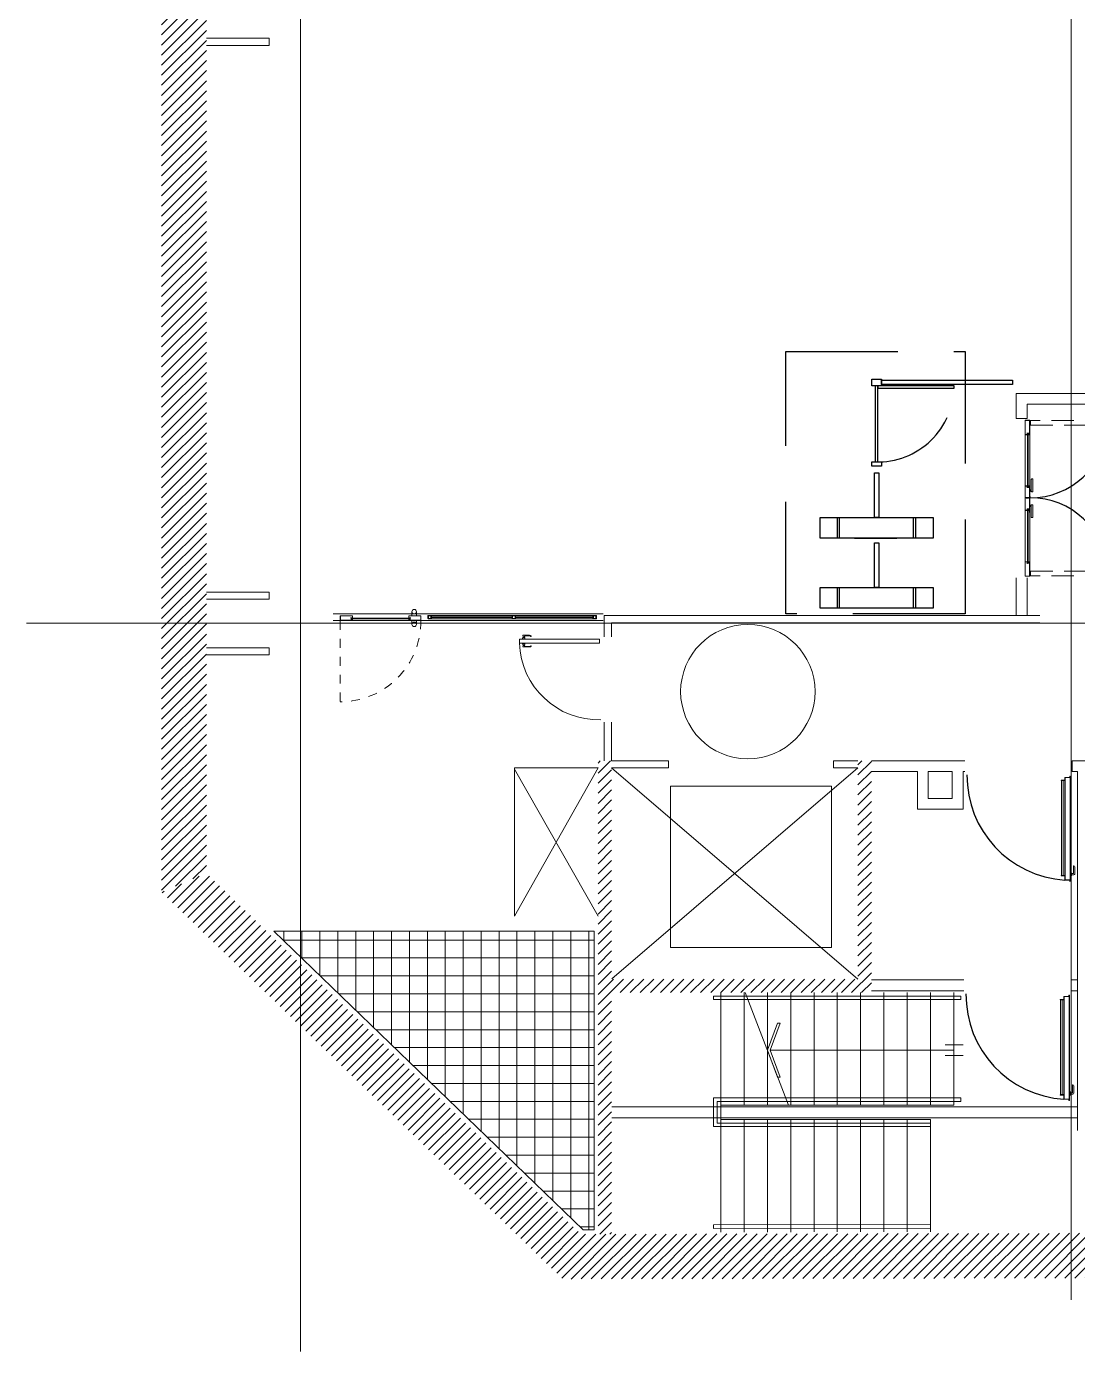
# Model space of a CAD drawing. Header units: millimetres. Extents: x 17 to 116.9, y 117.8 to 149.1.
# Drawn here: x 17 to 28.73, y 117.83 to 132.61 of the extents above; entities that cross this region are included whole.
import ezdxf

# ---------------------------------------------------------------- set-up
doc = ezdxf.new("R2010")
doc.units = ezdxf.units.MM
doc.linetypes.add('IRI-OCASA-Layout R 9$0$HIDDEN', pattern=[0.375, 0.25, -0.125])
doc.linetypes.add('OCASA_TODAS_r08$0$HIDDEN', pattern=[0.375, 0.25, -0.125])
for name, color, linetype, lineweight in [('Auxiliares', 252, 'Continuous', 15), ('OCASA_TODAS_r08$0$ca-hoja', 252, 'Continuous', 20), ('OCASA_TODAS_r08$0$CARP-BARRIDO', 252, 'Continuous', 15), ('OCASA_TODAS_r08$0$CARP-HERRAJES', 252, 'Continuous', 15), ('OCASA_TODAS_r08$0$CARP-HOJA', 252, 'Continuous', 20), ('OCASA_TODAS_r08$0$CARPINTERIA', 252, 'Continuous', 15), ('OCASA_TODAS_r08$0$ESCALERA', 252, 'Continuous', 20), ('OCASA_TODAS_r08$0$HACH MURO', 252, 'Continuous', 15), ('OCASA_TODAS_r08$0$MURO CERAMICO DE 12', 252, 'Continuous', 20), ('OCASA_TODAS_r08$0$MURO CERAMICO DE 8', 252, 'Continuous', 20), ('OCASA_TODAS_r08$0$MURO LADRILLO COMUN', 252, 'Continuous', 20), ('OCASA_TODAS_r08$0$PASES ASCENSORES', 252, 'Continuous', 15), ('OCASA_TODAS_r08$0$VEREDA', 251, 'Continuous', 15)]:
    doc.layers.add(name, color=color, linetype=linetype, lineweight=lineweight)
doc.layers.add('IRI-OCASA-Layout R 9$0$OCA_Mobiliario', color=252, linetype='Continuous')

# ---------------------------------------------------------------- blocks, each defined once
blk = doc.blocks.new('OCASA_TODAS_r08$0$se45b4545')
at = {"layer": 'OCASA_TODAS_r08$0$ca-hoja'}
for p, q in [((-681.634194, -122.22301), (-681.516192, -122.22301)), ((-681.516192, -122.22461), (-681.634194, -122.22461)), ((-681.521593, -122.25261), (-681.521593, -122.25101)), ((-681.521593, -122.25101), (-681.501192, -122.25101)), ((-681.501192, -122.25261), (-681.521593, -122.25261)), ((-681.516192, -122.25101), (-681.516192, -122.22461)), ((-681.514592, -122.25101), (-681.516192, -122.25101)), ((-681.514592, -122.22461), (-681.514592, -122.25101)), ((-681.514592, -122.239974), (-680.856996, -122.239974)), ((-681.514592, -122.242974), (-680.856996, -122.242974)), ((-681.514592, -122.245974), (-680.856996, -122.245974)), ((-680.856996, -122.248974), (-681.514592, -122.248974)), ((-681.501192, -122.27341), (-681.501192, -122.25261)), ((-681.499592, -122.25261), (-681.499592, -122.27341)), ((-680.871996, -122.25261), (-680.871996, -122.27341)), ((-680.849995, -122.25101), (-680.870396, -122.25101)), ((-680.870396, -122.27341), (-680.870396, -122.25261)), ((-680.870396, -122.25261), (-680.849995, -122.25261)), ((-680.856996, -122.22461), (-680.856996, -122.25101)), ((-680.856996, -122.25101), (-680.855396, -122.25101)), ((-680.737394, -122.22301), (-680.855396, -122.22301)), ((-680.855396, -122.22461), (-680.737394, -122.22461)), ((-680.855396, -122.25101), (-680.855396, -122.22461)), ((-680.849995, -122.25261), (-680.849995, -122.25101)), ((-680.836192, -122.178338), (-680.836192, -122.222938)), ((-680.785192, -122.222938), (-680.785192, -122.178338)), ((-680.618994, -122.25451), (-679.719194, -122.25451)), ((-680.618994, -122.25751), (-679.719194, -122.25751)), ((-680.618994, -122.26051), (-679.719194, -122.26051)), ((-679.719194, -122.26351), (-680.618994, -122.26351)), ((-679.680794, -122.25451), (-678.816107, -122.25451)), ((-679.680794, -122.25751), (-678.816107, -122.25751)), ((-679.680794, -122.26051), (-678.816107, -122.26051)), ((-678.816107, -122.26351), (-679.680794, -122.26351)), ((-681.501192, -122.27501), (-681.634241, -122.27501)), ((-681.634194, -122.27341), (-681.501192, -122.27341)), ((-680.737394, -122.27341), (-680.870396, -122.27341)), ((-680.870396, -122.27501), (-680.737346, -122.27501)), ((-680.836192, -122.319571), (-680.836192, -122.274971)), ((-680.785192, -122.274971), (-680.785192, -122.319571))]:
    blk.add_line(p, q, dxfattribs=at)
for points in [[(-681.624747, -122.22301), (-681.634194, -122.22301, 0.414214), (-681.635794, -122.22461), (-681.635794, -122.27341, 0.414214), (-681.634194, -122.27501), (-681.623157, -122.27501)], [(-680.746841, -122.22301), (-680.737394, -122.22301, -0.414214), (-680.735794, -122.22461), (-680.735794, -122.27341, -0.414214), (-680.737394, -122.27501), (-680.748431, -122.27501)], [(-680.735794, -122.22461, -0.113351), (-680.735794, -122.22461), (-680.735794, -122.22301), (-680.721294, -122.22301, 0.9375), (-680.721294, -122.21981), (-680.736869, -122.21981, 0.137265), (-680.737699, -122.220043), (-680.742587, -122.22301), (-680.742587, -122.22301)], [(-680.742587, -122.22461), (-680.742587, -122.22461, 0.137265), (-680.741757, -122.224378), (-680.737252, -122.221643, -0.137265), (-680.736421, -122.22141), (-680.721397, -122.22141)]]:
    blk.add_lwpolyline(points, format="xyb", dxfattribs=at)
for points in [[(-681.623157, -122.27341), (-681.634194, -122.27341), (-681.634194, -122.22461), (-681.624747, -122.22461)], [(-680.748431, -122.27341), (-680.737394, -122.27341), (-680.737394, -122.22461), (-680.746841, -122.22461)]]:
    blk.add_lwpolyline(points, dxfattribs=at)
for points in [[(-681.500792, -122.222974), (-681.513392, -122.222974, 0.414214), (-681.514592, -122.224174), (-681.514592, -122.236774, 0.414214), (-681.513392, -122.237974), (-681.500792, -122.237974, 0.414214), (-681.499592, -122.236774), (-681.499592, -122.224174, 0.414214)], [(-680.870796, -122.222974), (-680.858196, -122.222974, -0.414214), (-680.856996, -122.224174), (-680.856996, -122.236774, -0.414214), (-680.858196, -122.237974), (-680.870796, -122.237974, -0.414214), (-680.871996, -122.236774), (-680.871996, -122.224174, -0.414214)]]:
    blk.add_lwpolyline(points, format="xyb", close=True, dxfattribs=at)
for points in [[(-681.500792, -122.224174), (-681.513392, -122.224174), (-681.513392, -122.236774), (-681.500792, -122.236774)], [(-680.870796, -122.224174), (-680.858196, -122.224174), (-680.858196, -122.236774), (-680.870796, -122.236774)]]:
    blk.add_lwpolyline(points, close=True, dxfattribs=at)
for centre, radius, start, end in [((-681.516192, -122.22461), 0.0016, 0, 90), ((-681.501192, -122.25261), 0.0016, 0, 90), ((-680.870396, -122.25261), 0.0016, 90, 180), ((-680.855396, -122.22461), 0.0016, 90, 180), ((-680.810692, -122.178338), 0.0254, 0, 180), ((-680.810692, -122.178338), 0.0254, 180, 0), ((-681.501192, -122.27341), 0.0016, 270, 0), ((-680.870396, -122.27341), 0.0016, 180, 270), ((-680.810692, -122.319571), 0.0254, 0, 180), ((-680.810692, -122.319571), 0.0254, 180, 0)]:
    blk.add_arc(centre, radius, start, end, dxfattribs=at)
at = {"layer": 'OCASA_TODAS_r08$0$CARP-BARRIDO', "color": 254, "linetype": 'OCASA_TODAS_r08$0$HIDDEN', "ltscale": 0.1}
blk.add_line((-681.638181, -122.21701), (-681.638181, -121.314056), dxfattribs=at)
blk.add_arc((-681.638181, -122.21701), 0.902954, 359.619275, 90, dxfattribs=at)
at = {"layer": 'OCASA_TODAS_r08$0$CARPINTERIA', "ltscale": 5}
for p, q in [((-678.704194, -122.22301), (-681.714194, -122.22301)), ((-680.638194, -122.23901), (-678.796907, -122.23901)), ((-678.704194, -122.29501), (-681.714194, -122.29501)), ((-680.638194, -122.27901), (-678.796907, -122.27901))]:
    blk.add_line(p, q, dxfattribs=at)
at = {"layer": 'OCASA_TODAS_r08$0$CARPINTERIA', "color": 4, "ltscale": 5}
for points in [[(-680.623994, -122.23901), (-680.652394, -122.23901, 0.414214), (-680.657394, -122.24401), (-680.657394, -122.27401, 0.414214), (-680.652394, -122.27901), (-680.623994, -122.27901, 0.414214), (-680.618994, -122.27401), (-680.618994, -122.24401, 0.414214)], [(-679.714194, -122.23901), (-679.685794, -122.23901, -0.414214), (-679.680794, -122.24401), (-679.680794, -122.27401, -0.414214), (-679.685794, -122.27901), (-679.714194, -122.27901, -0.414214), (-679.719194, -122.27401), (-679.719194, -122.24401, -0.414214)], [(-678.811107, -122.23901), (-678.782707, -122.23901, -0.414214), (-678.777707, -122.24401), (-678.777707, -122.27401, -0.414214), (-678.782707, -122.27901), (-678.811107, -122.27901, -0.414214), (-678.816107, -122.27401), (-678.816107, -122.24401, -0.414214)]]:
    blk.add_lwpolyline(points, format="xyb", close=True, dxfattribs=at)
for points in [[(-680.623994, -122.24401), (-680.652394, -122.24401), (-680.652394, -122.27401), (-680.623994, -122.27401)], [(-679.714194, -122.24401), (-679.685794, -122.24401), (-679.685794, -122.27401), (-679.714194, -122.27401)], [(-678.811107, -122.24401), (-678.782707, -122.24401), (-678.782707, -122.27401), (-678.811107, -122.27401)]]:
    blk.add_lwpolyline(points, close=True, dxfattribs=at)
blk = doc.blocks.new('OCASA_TODAS_r08$0$SE 16')
at = {"layer": 'OCASA_TODAS_r08$0$CARP-BARRIDO', "lineweight": -3}
blk.add_arc((-36.41539, -19.636195), 1.16501, 179.476971, 266.48031, dxfattribs=at)
at = {"layer": 'OCASA_TODAS_r08$0$CARP-HERRAJES'}
for p, q in [((-36.486912, -19.685538), (-36.527067, -19.685538)), ((-36.527067, -19.690098), (-36.486912, -19.690098)), ((-36.525375, -19.690098), (-36.525375, -20.748793)), ((-36.505688, -20.748793), (-36.505688, -19.690098)), ((-36.391912, -20.723073), (-36.391912, -20.643073)), ((-36.388912, -20.640073), (-36.387912, -20.640073)), ((-36.377912, -20.732073), (-36.377912, -20.650073)), ((-36.486912, -20.748793), (-36.527067, -20.748793)), ((-36.527067, -20.753354), (-36.486912, -20.753354)), ((-36.417912, -20.717998), (-36.426912, -20.717998)), ((-36.426912, -20.752998), (-36.417912, -20.752998)), ((-36.414912, -20.749998), (-36.414912, -20.720998)), ((-36.414912, -20.728073), (-36.396912, -20.728073)), ((-36.414912, -20.742073), (-36.387912, -20.742073))]:
    blk.add_line(p, q, dxfattribs=at)
for centre, radius, start, end in [((-36.527067, -19.687818), 0.00228, 90, 270), ((-36.388912, -20.643073), 0.003, 90, 180), ((-36.387912, -20.650073), 0.01, 0, 90), ((-36.527067, -20.751073), 0.00228, 90, 270), ((-36.417912, -20.720998), 0.003, 0, 90), ((-36.417912, -20.749998), 0.003, 270, 0), ((-36.396912, -20.723073), 0.005, 270, 0), ((-36.387912, -20.732073), 0.01, 270, 0)]:
    blk.add_arc(centre, radius, start, end, dxfattribs=at)
at = {"layer": 'OCASA_TODAS_r08$0$CARP-HOJA'}
for p, q in [((-36.486912, -20.799008), (-36.486912, -19.654008)), ((-36.486912, -19.654008), (-36.431912, -19.654008)), ((-36.485712, -19.812314), (-36.485712, -19.655208)), ((-36.485712, -19.655208), (-36.430712, -19.655208)), ((-36.431912, -19.654008), (-36.431912, -19.641508)), ((-36.430712, -19.641508), (-36.430712, -19.655208)), ((-36.428112, -19.797314), (-36.428112, -19.641508)), ((-36.426912, -20.811508), (-36.426912, -19.641508)), ((-36.428112, -20.811508), (-36.428112, -19.797314)), ((-36.485712, -20.797808), (-36.485712, -19.812314)), ((-36.431912, -20.799008), (-36.486912, -20.799008)), ((-36.430712, -20.797808), (-36.485712, -20.797808)), ((-36.431912, -20.799008), (-36.431912, -20.811508)), ((-36.430712, -20.797808), (-36.430712, -20.811508))]:
    blk.add_line(p, q, dxfattribs=at)
for centre, radius, start, end in [((-36.429412, -19.641508), 0.0025, 0, 180), ((-36.429412, -19.641508), 0.0013, 0, 180), ((-36.429412, -20.811508), 0.0025, 180, 0), ((-36.429412, -20.811508), 0.0013, 180, 0)]:
    blk.add_arc(centre, radius, start, end, dxfattribs=at)
blk = doc.blocks.new('OCASA_TODAS_r08$0$P1 12')
at = {"layer": 'OCASA_TODAS_r08$0$CARP-BARRIDO'}
blk.add_arc((-23.161196, -13.401783, -0.000123), 0.885209, 178.329117, 268.111658, dxfattribs=at)
at = {"layer": 'OCASA_TODAS_r08$0$CARP-HERRAJES', "extrusion": (1.67932e-05, 6.2673e-05, 1)}
for p, q in [((-23.233598, -14.227942, 0.000046), (-23.233598, -14.174994, 0.000043)), ((-23.102628, -14.227942, 0.000044), (-23.102628, -14.174994, 0.00004)), ((-23.233598, -14.227942, 0.000046), (-23.232639, -14.24534, 0.000047)), ((-23.216127, -14.245806, 0.000047), (-23.230823, -14.246625, 0.000047)), ((-23.215792, -14.228316, 0.000046), (-23.20372, -14.227409, 0.000045)), ((-23.215792, -14.245806, 0.000047), (-23.215792, -14.228316, 0.000046)), ((-23.215792, -14.245806, 0.000047), (-23.20372, -14.246713, 0.000047)), ((-23.20372, -14.248837, 0.000047), (-23.20372, -14.225285, 0.000045)), ((-23.202318, -14.223883, 0.000045), (-23.190365, -14.223883, 0.000045)), ((-23.202318, -14.250239, 0.000047), (-23.190365, -14.250239, 0.000047)), ((-23.190365, -14.250239, 0.000047), (-23.190365, -14.223883, 0.000045)), ((-23.133908, -14.223883, 0.000044), (-23.14586, -14.223883, 0.000044)), ((-23.14586, -14.250239, 0.000046), (-23.14586, -14.223883, 0.000044)), ((-23.133908, -14.250239, 0.000046), (-23.14586, -14.250239, 0.000046)), ((-23.132506, -14.248837, 0.000046), (-23.132506, -14.225285, 0.000044)), ((-23.120434, -14.228316, 0.000044), (-23.132506, -14.227409, 0.000044)), ((-23.120434, -14.245806, 0.000045), (-23.132506, -14.246713, 0.000045)), ((-23.120434, -14.245806, 0.000045), (-23.120434, -14.228316, 0.000044)), ((-23.120098, -14.245806, 0.000045), (-23.105403, -14.246625, 0.000045)), ((-23.102628, -14.227942, 0.000044), (-23.103587, -14.24534, 0.000045))]:
    blk.add_line(p, q, dxfattribs=at)
at = {"layer": 'OCASA_TODAS_r08$0$CARP-HERRAJES', "extrusion": (1.67932e-05, 6.2673e-05, 1), "elevation": -0.001236}
for points in [[(-23.227874, -14.217264), (-23.227874, -14.174994)], [(-23.108351, -14.217264), (-23.108351, -14.174994)]]:
    blk.add_lwpolyline(points, dxfattribs=at)
at = {"layer": 'OCASA_TODAS_r08$0$CARP-HERRAJES', "extrusion": (1.67932e-05, 6.2673e-05, 1)}
for centre, radius, start, end in [((-23.202348, -14.175949, -0.001236), 0.031264, 137.389588, 178.250158), ((-23.20228, -14.175992, -0.001236), 0.02562, 137.415505, 177.482987), ((-23.22313, -14.156588, -0.001236), 0.002867, 313.848385, 140.982624), ((-23.113095, -14.156588, -0.001236), 0.002867, 39.01735, 226.151589), ((-23.133945, -14.175992, -0.001236), 0.02562, 2.516987, 42.584469), ((-23.133877, -14.175949, -0.001236), 0.031264, 1.749816, 42.610387), ((-23.231238, -14.245286, -0.001236), 0.001402, 182.185883, 287.237894), ((-23.21665, -14.217103, -0.001236), 0.011225, 180.822772, 272.671199), ((-23.202318, -14.225285, -0.001236), 0.001402, 89.999987, 179.999987), ((-23.202318, -14.248837, -0.001236), 0.001402, 179.999987, 269.999987), ((-23.133908, -14.225285, -0.001236), 0.001402, 359.999987, 89.999987), ((-23.133908, -14.248837, -0.001236), 0.001402, 269.999987, 359.999987), ((-23.119575, -14.217103, -0.001236), 0.011225, 267.328776, 359.177203), ((-23.104987, -14.245286, -0.001236), 0.001402, 252.76208, 357.814091)]:
    blk.add_arc(centre, radius, start, end, dxfattribs=at)
at = {"layer": 'OCASA_TODAS_r08$0$CARP-HOJA', "extrusion": (1.67932e-05, 6.2673e-05, 1), "elevation": -0.001236}
blk.add_lwpolyline([(-23.190365, -13.390868), (-23.190365, -14.286511), (-23.14586, -14.286511), (-23.14586, -13.390868)], close=True, dxfattribs=at)
blk = doc.blocks.new('OCASA_TODAS_r08$0$P6 16')
blk.add_line((-17.947051, -18.316642, -0.000004), (-18.358266, -18.316642, -0.000004))
at = {"layer": 'OCASA_TODAS_r08$0$ca-hoja'}
for p, q in [((-19.342164, -18.316678, -0.000004), (-19.500677, -18.316678, -0.000004)), ((-19.491229, -18.318278, -0.000004), (-19.342164, -18.318278, -0.000004)), ((-19.342164, -18.318278, -0.000004), (-19.342164, -18.339078, -0.000004)), ((-19.342132, -18.316678, -0.000004), (-18.768764, -18.316704, -0.000004)), ((-19.342122, -18.316679, -0.000004), (-18.912353, -18.316678, -0.000004)), ((-19.340564, -18.339078, -0.000004), (-19.340564, -18.318278, -0.000004)), ((-19.340564, -18.318278, -0.000004), (-18.768764, -18.318314, -0.000004)), ((-18.807166, -18.316714, -0.000004), (-18.628664, -18.316642, -0.000004)), ((-18.647891, -18.318314, -0.000004), (-18.807166, -18.318314, -0.000004)), ((-18.768764, -18.318314, -0.000004), (-18.768764, -18.316714, -0.000004)), ((-18.497164, -18.316714, -0.000004), (-18.637164, -18.316643, -0.000004)), ((-18.627164, -18.368642, -0.000004), (-18.627164, -18.316643, -0.000004)), ((-18.625564, -18.318314, -0.000004), (-18.625564, -18.367042, -0.000004)), ((-18.497164, -18.318314, -0.000004), (-18.625564, -18.318314, -0.000004)), ((-17.922195, -18.316678, -0.000004), (-18.495564, -18.316704, -0.000004)), ((-18.495564, -18.318314, -0.000004), (-18.495564, -18.316714, -0.000004)), ((-17.923764, -18.318278, -0.000004), (-18.495564, -18.318314, -0.000004)), ((-17.922205, -18.316679, -0.000004), (-18.351974, -18.316678, -0.000004)), ((-17.923764, -18.339078, -0.000004), (-17.923764, -18.318278, -0.000004)), ((-17.922164, -18.316678, -0.000004), (-17.763651, -18.316678, -0.000004)), ((-17.773098, -18.318278, -0.000004), (-17.922164, -18.318278, -0.000004)), ((-17.922164, -18.318278, -0.000004), (-17.922164, -18.339078, -0.000004)), ((-19.357164, -18.367078, -0.000004), (-19.500677, -18.367078, -0.000004)), ((-19.500677, -18.368678, -0.000004), (-19.357164, -18.368678, -0.000004)), ((-19.342164, -18.339078, -0.000004), (-19.362565, -18.339078, -0.000004)), ((-19.362565, -18.339078, -0.000004), (-19.362565, -18.340678, -0.000004)), ((-19.362565, -18.340678, -0.000004), (-19.342164, -18.340678, -0.000004)), ((-19.355564, -18.340678, -0.000004), (-19.357164, -18.340678, -0.000004)), ((-19.357164, -18.340678, -0.000004), (-19.357164, -18.367078, -0.000004)), ((-19.355564, -18.367078, -0.000004), (-19.355564, -18.340678, -0.000004)), ((-18.760027, -18.342714, -0.000004), (-19.355564, -18.342714, -0.000004)), ((-19.355564, -18.345714, -0.000004), (-18.760027, -18.345714, -0.000004)), ((-19.355564, -18.348714, -0.000004), (-18.760027, -18.348714, -0.000004)), ((-19.355564, -18.351714, -0.000004), (-18.760027, -18.351714, -0.000004)), ((-19.341764, -18.368714, -0.000004), (-18.767564, -18.368714, -0.000004)), ((-19.340564, -18.367513, -0.000004), (-18.768764, -18.367514, -0.000004)), ((-18.792166, -18.367042, -0.000004), (-18.647891, -18.367042, -0.000004)), ((-18.792166, -18.368642, -0.000004), (-18.633957, -18.368642, -0.000004)), ((-18.767164, -18.340714, -0.000004), (-18.767164, -18.340714, -0.000004)), ((-18.760027, -18.351714, -0.000004), (-18.760027, -18.342714, -0.000004)), ((-18.753764, -18.340714, -0.000004), (-18.753764, -18.367114, -0.000004)), ((-18.753764, -18.367114, -0.000004), (-18.753764, -18.340714, -0.000004)), ((-18.753764, -18.340714, -0.000004), (-18.752164, -18.340714, -0.000004)), ((-18.752164, -18.340714, -0.000004), (-18.752164, -18.367042, -0.000004)), ((-18.633957, -18.368642, -0.000004), (-18.629069, -18.37161, -0.000004)), ((-18.628239, -18.371842, -0.000004), (-18.612664, -18.371842, -0.000004)), ((-18.612664, -18.368642, -0.000004), (-18.627164, -18.368642, -0.000004)), ((-18.512164, -18.367042, -0.000004), (-18.625564, -18.367042, -0.000004)), ((-18.622664, -18.368642, -0.000004), (-18.512164, -18.368714, -0.000004)), ((-18.510564, -18.340714, -0.000004), (-18.512164, -18.340714, -0.000004)), ((-18.512164, -18.340714, -0.000004), (-18.512164, -18.367042, -0.000004)), ((-18.510564, -18.340714, -0.000004), (-18.510564, -18.367114, -0.000004)), ((-18.510564, -18.367114, -0.000004), (-18.510564, -18.340714, -0.000004)), ((-18.504301, -18.351714, -0.000004), (-18.504301, -18.342714, -0.000004)), ((-18.504301, -18.342714, -0.000004), (-17.908764, -18.342714, -0.000004)), ((-17.908764, -18.345714, -0.000004), (-18.504301, -18.345714, -0.000004)), ((-17.908764, -18.348714, -0.000004), (-18.504301, -18.348714, -0.000004)), ((-17.908764, -18.351714, -0.000004), (-18.504301, -18.351714, -0.000004)), ((-18.497164, -18.340714, -0.000004), (-18.497164, -18.340714, -0.000004)), ((-17.922564, -18.368714, -0.000004), (-18.496764, -18.368714, -0.000004)), ((-17.923764, -18.367513, -0.000004), (-18.495564, -18.367514, -0.000004)), ((-17.922164, -18.339078, -0.000004), (-17.901762, -18.339078, -0.000004)), ((-17.901762, -18.340678, -0.000004), (-17.922164, -18.340678, -0.000004)), ((-17.908764, -18.367078, -0.000004), (-17.908764, -18.340678, -0.000004)), ((-17.908764, -18.340678, -0.000004), (-17.907164, -18.340678, -0.000004)), ((-17.907164, -18.340678, -0.000004), (-17.907164, -18.367078, -0.000004)), ((-17.907164, -18.367078, -0.000004), (-17.763651, -18.367078, -0.000004)), ((-17.763651, -18.368678, -0.000004), (-17.907164, -18.368678, -0.000004)), ((-17.901762, -18.339078, -0.000004), (-17.901762, -18.340678, -0.000004))]:
    blk.add_line(p, q, dxfattribs=at)
at = {"layer": 'OCASA_TODAS_r08$0$ca-hoja', "elevation": -0.000004}
for points in [[(-19.491229, -18.368678), (-19.500677, -18.368678, -0.414214), (-19.502277, -18.367078), (-19.502277, -18.318278, -0.414214), (-19.500677, -18.316678), (-19.500677, -18.316678)], [(-18.767164, -18.318314), (-18.767164, -18.339114), (-18.749764, -18.339114), (-18.749764, -18.340714), (-18.767164, -18.340714, -0.414214), (-18.768764, -18.339114), (-18.768764, -18.318314, -0.414214), (-18.767164, -18.316714)], [(-18.647891, -18.318314), (-18.628764, -18.318242), (-18.628764, -18.368642, 0.414214), (-18.627164, -18.370242)], [(-18.497164, -18.318314), (-18.497164, -18.339114), (-18.514564, -18.339114), (-18.514564, -18.340714), (-18.497164, -18.340714, 0.414214), (-18.495564, -18.339114), (-18.495564, -18.318314, 0.414214), (-18.497164, -18.316714)], [(-17.773098, -18.368678), (-17.763651, -18.368678, 0.414214), (-17.762051, -18.367078), (-17.762051, -18.318278, 0.414214), (-17.763651, -18.316678), (-17.763651, -18.316678)], [(-18.612767, -18.370242), (-18.627791, -18.370242, -0.137265), (-18.628622, -18.37001), (-18.633127, -18.367274, 0.137265), (-18.633957, -18.367042), (-18.792166, -18.367042)]]:
    blk.add_lwpolyline(points, format="xyb", dxfattribs=at)
for points in [[(-19.48964, -18.318278), (-19.500677, -18.318278), (-19.500677, -18.367078), (-19.491229, -18.367078)], [(-17.774688, -18.318278), (-17.763651, -18.318278), (-17.763651, -18.367078), (-17.773098, -18.367078)]]:
    blk.add_lwpolyline(points, dxfattribs=at)
for points in [[(-18.628764, -18.329342), (-18.630764, -18.329342), (-18.630764, -18.354342), (-18.628764, -18.354342)], [(-19.341764, -18.367514), (-19.354364, -18.367514), (-19.354364, -18.354914), (-19.341764, -18.354914)], [(-18.754964, -18.367514), (-18.767564, -18.367514), (-18.767564, -18.354914), (-18.754964, -18.354914)], [(-18.509364, -18.367514), (-18.496764, -18.367514), (-18.496764, -18.354914), (-18.509364, -18.354914)], [(-17.922564, -18.367514), (-17.909964, -18.367514), (-17.909964, -18.354914), (-17.922564, -18.354914)]]:
    blk.add_lwpolyline(points, close=True, dxfattribs=at)
for points in [[(-19.341764, -18.368714), (-19.354364, -18.368714, -0.414214), (-19.355564, -18.367514), (-19.355564, -18.354914, -0.414214), (-19.354364, -18.353714), (-19.341764, -18.353714, -0.414214), (-19.340564, -18.354914), (-19.340564, -18.367514, -0.414214)], [(-18.754964, -18.368714), (-18.767564, -18.368714, -0.414214), (-18.768764, -18.367514), (-18.768764, -18.354914, -0.414214), (-18.767564, -18.353714), (-18.754964, -18.353714, -0.414214), (-18.753764, -18.354914), (-18.753764, -18.367514, -0.414214)], [(-18.509364, -18.368714), (-18.496764, -18.368714, 0.414214), (-18.495564, -18.367514), (-18.495564, -18.354914, 0.414214), (-18.496764, -18.353714), (-18.509364, -18.353714, 0.414214), (-18.510564, -18.354914), (-18.510564, -18.367514, 0.414214)], [(-17.922564, -18.368714), (-17.909964, -18.368714, 0.414214), (-17.908764, -18.367514), (-17.908764, -18.354914, 0.414214), (-17.909964, -18.353714), (-17.922564, -18.353714, 0.414214), (-17.923764, -18.354914), (-17.923764, -18.367514, 0.414214)]]:
    blk.add_lwpolyline(points, format="xyb", close=True, dxfattribs=at)
at = {"layer": 'OCASA_TODAS_r08$0$ca-hoja'}
for centre, radius, start, end in [((-19.342164, -18.318278, -0.000004), 0.0016, 0, 90), ((-18.628664, -18.318142, -0.000004), 0.0015, 0, 90), ((-17.922164, -18.318278, -0.000004), 0.0016, 90, 180), ((-19.357164, -18.367078, -0.000004), 0.0016, 270, 0), ((-19.342164, -18.339078, -0.000004), 0.0016, 270, 0), ((-18.752164, -18.367114, -0.000004), 0.0016, 180, 270), ((-18.628239, -18.370242, -0.000004), 0.0016, 238.736666, 270), ((-18.612767, -18.370242, -0.000004), 0.001603, 273.695221, 86.304779), ((-18.512164, -18.367114, -0.000004), 0.0016, 270, 0), ((-17.922164, -18.339078, -0.000004), 0.0016, 180, 270), ((-17.907164, -18.367078, -0.000004), 0.0016, 180, 270)]:
    blk.add_arc(centre, radius, start, end, dxfattribs=at)
at = {"layer": 'OCASA_TODAS_r08$0$CARP-BARRIDO', "linetype": 'OCASA_TODAS_r08$0$HIDDEN', "elevation": -0.000004}
for points in [[(-19.446777, -18.377178), (-19.446777, -19.235933), (-19.498741, -19.235933), (-19.498741, -18.377178)], [(-17.817551, -18.377178), (-17.817551, -19.235933), (-17.765587, -19.235933), (-17.765587, -18.377178)]]:
    blk.add_lwpolyline(points, close=True, dxfattribs=at)
at = {"layer": 'OCASA_TODAS_r08$0$CARP-BARRIDO', "lineweight": -3}
for centre, radius, start, end in [((-19.48874, -18.375041, -0.000004), 0.862172, 273.122477, 0.212559), ((-17.764664, -18.374678, -0.000004), 0.863095, 179.811736, 266.257905)]:
    blk.add_arc(centre, radius, start, end, dxfattribs=at)
at = {"layer": 'OCASA_TODAS_r08$0$CARP-HERRAJES'}
for p, q in [((-18.8482, -18.389955, -0.000004), (-18.8482, -18.398455, -0.000004)), ((-18.8432, -18.384955, -0.000004), (-18.709374, -18.384955, -0.000004)), ((-18.8432, -18.403455, -0.000004), (-18.709374, -18.403455, -0.000004)), ((-18.729374, -18.371642, -0.000004), (-18.704374, -18.371642, -0.000004)), ((-18.721874, -18.384955, -0.000004), (-18.721874, -18.373642, -0.000004)), ((-18.711874, -18.384955, -0.000004), (-18.711874, -18.373642, -0.000004)), ((-18.704374, -18.389955, -0.000004), (-18.704374, -18.398455, -0.000004)), ((-18.534953, -18.371642, -0.000004), (-18.559953, -18.371642, -0.000004)), ((-18.559953, -18.389955, -0.000004), (-18.559953, -18.398455, -0.000004)), ((-18.421127, -18.384955, -0.000004), (-18.554953, -18.384955, -0.000004)), ((-18.421127, -18.403455, -0.000004), (-18.554953, -18.403455, -0.000004)), ((-18.552453, -18.384955, -0.000004), (-18.552453, -18.373642, -0.000004)), ((-18.542453, -18.384955, -0.000004), (-18.542453, -18.373642, -0.000004)), ((-18.416127, -18.389955, -0.000004), (-18.416127, -18.398455, -0.000004))]:
    blk.add_line(p, q, dxfattribs=at)
at = {"layer": 'OCASA_TODAS_r08$0$CARP-HERRAJES', "elevation": -0.000004}
for points in [[(-18.729374, -18.368642), (-18.704374, -18.368642), (-18.704374, -18.371642), (-18.706374, -18.373642), (-18.727374, -18.373642), (-18.729374, -18.371642)], [(-18.534953, -18.368642), (-18.559953, -18.368642), (-18.559953, -18.371642), (-18.557953, -18.373642), (-18.536953, -18.373642), (-18.534953, -18.371642)]]:
    blk.add_lwpolyline(points, close=True, dxfattribs=at)
at = {"layer": 'OCASA_TODAS_r08$0$CARP-HERRAJES'}
for centre, start, end in [((-18.8432, -18.389955, -0.000004), 90, 180), ((-18.8432, -18.398455, -0.000004), 180, 270), ((-18.709374, -18.389955, -0.000004), 0, 90), ((-18.709374, -18.398455, -0.000004), 270, 0), ((-18.554953, -18.389955, -0.000004), 90, 180), ((-18.554953, -18.398455, -0.000004), 180, 270), ((-18.421127, -18.389955, -0.000004), 0, 90), ((-18.421127, -18.398455, -0.000004), 270, 0)]:
    blk.add_arc(centre, 0.005, start, end, dxfattribs=at)
blk = doc.blocks.new('molinete')
at = {"layer": 'IRI-OCASA-Layout R 9$0$OCA_Mobiliario'}
for p, q in [((-1.787829, 236.881325), (-1.557829, 236.881325)), ((-1.787829, 236.858481), (-1.557829, 236.858481)), ((-1.787829, 236.032082), (-1.557829, 236.032082)), ((-1.787829, 236.009238), (-1.557829, 236.009238))]:
    blk.add_line(p, q, dxfattribs=at)
at = {"layer": 'IRI-OCASA-Layout R 9$0$OCA_Mobiliario', "color": 251}
blk.add_lwpolyline([(-1.787829, 237.075281), (-1.557829, 237.075281), (-1.557829, 235.815281), (-1.787829, 235.815281)], close=True, dxfattribs=at)
at = {"layer": 'IRI-OCASA-Layout R 9$0$OCA_Mobiliario'}
blk.add_lwpolyline([(-1.557829, 236.420281), (-1.557829, 236.470281), (-1.059829, 236.470281), (-1.059829, 236.420281)], close=True, dxfattribs=at)
blk = doc.blocks.new('Salida de Emerg')
at = {"layer": 'IRI-OCASA-Layout R 9$0$OCA_Mobiliario'}
for points in [[(-0.57419, 236.564103), (-0.574359, 237.414103), (-0.60338, 237.414103), (-0.603211, 236.564103)], [(-0.603213, 236.496887), (-0.675204, 236.496887), (-0.675204, 236.602634), (-0.603213, 236.602634)], [(-0.603213, 236.535081), (0.246787, 236.53525), (0.246787, 236.564272), (-0.603213, 236.564103)], [(0.294796, 236.496887), (0.246787, 236.496887), (0.246787, 236.602634), (0.294796, 236.602634)]]:
    blk.add_lwpolyline(points, close=True, dxfattribs=at)
at = {"layer": 'IRI-OCASA-Layout R 9$0$OCA_Mobiliario', "linetype": 'OCASA_TODAS_r08$0$HIDDEN', "ltscale": 4}
blk.add_arc((-0.603211, 236.564103), 0.849998, 358.054772, 90.011392, dxfattribs=at)

msp = doc.modelspace()

# ---------------------------------------------------------------- hatches: boundary and pattern name
at = {"layer": 'OCASA_TODAS_r08$0$HACH MURO'}
h = msp.add_hatch(dxfattribs=at)
h.set_pattern_fill('ANSI31', color=256, scale=0.025, style=0)
h.set_pattern_definition([(45, (-2583.54923, -688.08227), (-0.0561266008, 0.0561266008), [])])
h.paths.add_polyline_path([(19.007, 149.062), (18.507, 149.062), (18.507, 122.951), (19.007, 123.163)])
h = msp.add_hatch(dxfattribs=at)
h.set_pattern_fill('ANSI31', color=256, scale=0.025, style=0)
h.set_pattern_definition([(45, (273.10253, 130.30272), (-0.0561266, 0.0561266), [])])
h.paths.add_polyline_path([(26.427, 124.417), (26.277, 124.417), (26.277, 121.982), (23.527, 121.982), (23.527, 124.417), (23.377, 124.417), (23.377, 121.982), (23.377, 119.135), (23.527, 119.136), (23.527, 121.832), (26.427, 121.832)])
h = msp.add_hatch(dxfattribs=at)
h.set_pattern_fill('ANSI31', color=256, scale=0.025, style=0)
h.set_pattern_definition([(45, (879.87285, 135.21683), (-0.056126601, 0.056126601), [])])
h.paths.add_polyline_path([(23.185, 119.135), (19.007, 123.163), (18.507, 122.951), (22.983, 118.635), (92.307, 118.763), (92.307, 119.263)])
at = {"layer": 'OCASA_TODAS_r08$0$VEREDA'}
h = msp.add_hatch(dxfattribs=at)
h.set_pattern_fill('_USER', color=256, scale=0.2, style=0, double=1, pattern_type=0)
h.set_pattern_definition([(0, (879.87285, 135.21683), (0, 0.2), []), (90, (879.87285, 135.21683), (-0.2, 0), [])])
edge = h.paths.add_edge_path()
edge.add_line((23.333, 122.515), (19.758, 122.515))
edge.add_line((19.758, 122.515), (23.212, 119.184))
edge.add_line((23.212, 119.184), (23.333, 119.184))
edge.add_line((23.333, 119.184), (23.333, 122.515))

# ---------------------------------------------------------------- linework, layer by layer
at = {"layer": 'Auxiliares'}
for p, q in [((28.657, 146.264), (28.657, 118.401)), ((20.057, 145.689), (20.057, 117.826)), ((17, 125.951), (92.657, 125.951))]:
    msp.add_line(p, q, dxfattribs=at)
msp.add_circle((25.049, 125.189), 0.75, dxfattribs=at)
at = {"layer": 'IRI-OCASA-Layout R 9$0$OCA_Mobiliario', "color": 6}
msp.add_line((26.239, 126.901, 0), (26.71, 126.901, 0), dxfattribs=at)
at = {"layer": 'IRI-OCASA-Layout R 9$0$OCA_Mobiliario', "linetype": 'IRI-OCASA-Layout R 9$0$HIDDEN', "ltscale": 5, "elevation": 0}
msp.add_lwpolyline([(25.471, 126.057), (25.471, 128.985), (27.472, 128.985), (27.472, 126.057)], close=True, dxfattribs=at)
at = {"layer": 'IRI-OCASA-Layout R 9$0$OCA_Mobiliario', "elevation": 0}
msp.add_lwpolyline([(26.539, 128.666), (28.002, 128.666), (28.002, 128.616), (26.539, 128.616)], close=True, dxfattribs=at)
at = {"layer": 'OCASA_TODAS_r08$0$ESCALERA'}
msp.add_line((25.297, 121.189), (27.347, 121.189), dxfattribs=at)
at = {"layer": 'OCASA_TODAS_r08$0$ESCALERA', "elevation": 0}
for points in [[(24.747, 121.832), (24.747, 120.575)], [(25.007, 121.832), (25.007, 120.575)], [(25.503, 120.575), (25.019, 121.832)], [(25.267, 121.832), (25.267, 121.189)], [(25.527, 121.832), (25.527, 120.575)], [(25.787, 121.832), (25.787, 120.575)], [(26.047, 121.832), (26.047, 120.575)], [(26.307, 121.832), (26.307, 120.575)], [(26.567, 121.832), (26.567, 120.575)], [(26.827, 121.832), (26.827, 120.575)], [(27.087, 121.832), (27.087, 120.575)], [(27.347, 121.832), (27.347, 120.575)], [(25.035, 121.792), (24.667, 121.792), (24.667, 121.752), (25.05, 121.752)], [(25.05, 121.752), (27.427, 121.752), (27.427, 121.792), (25.035, 121.792)], [(27.45, 121.249), (27.25, 121.249)], [(25.267, 121.189), (25.267, 120.575)], [(27.45, 121.129), (27.25, 121.129)], [(25.472, 120.655), (24.667, 120.655), (24.667, 120.335), (27.087, 120.335)], [(25.472, 120.655), (27.427, 120.655), (27.427, 120.615), (25.488, 120.615)], [(27.087, 120.375), (24.707, 120.375), (24.707, 120.615), (25.488, 120.615)], [(27.087, 120.415), (24.747, 120.415), (24.747, 120.575), (25.503, 120.575)], [(25.503, 120.575), (27.347, 120.575)], [(24.747, 120.415), (24.747, 119.158)], [(25.007, 120.415), (25.007, 119.158)], [(25.267, 120.415), (25.267, 119.159)], [(25.527, 120.415), (25.527, 119.159)], [(25.787, 120.415), (25.787, 119.16)], [(26.047, 120.415), (26.047, 119.16)], [(26.307, 120.415), (26.307, 119.161)], [(26.567, 120.415), (26.567, 119.161)], [(26.827, 120.415), (26.827, 119.162)], [(27.087, 120.415), (27.087, 119.162)], [(27.087, 119.242), (24.667, 119.238), (24.667, 119.198), (27.087, 119.202)]]:
    msp.add_lwpolyline(points, dxfattribs=at)
msp.add_lwpolyline([(25.297, 121.189), (25.411, 121.489), (25.381, 121.489), (25.267, 121.189), (25.381, 120.889), (25.411, 120.889)], close=True, dxfattribs=at)
at = {"layer": 'OCASA_TODAS_r08$0$MURO CERAMICO DE 12', "elevation": 0}
for points in [[(28.887, 128.515), (28.044, 128.515), (28.044, 128.238), (28.164, 128.238), (28.164, 128.395), (29.007, 128.395)], [(28.044, 126.037), (28.044, 126.458)], [(28.164, 126.458), (28.164, 126.037), (28.084, 126.037)]]:
    msp.add_lwpolyline(points, dxfattribs=at)
at = {"layer": 'OCASA_TODAS_r08$0$MURO CERAMICO DE 8', "elevation": 0}
for points in [[(19.007, 132.479), (19.707, 132.479), (19.707, 132.399), (19.007, 132.399)], [(19.007, 126.299), (19.707, 126.299), (19.707, 126.219), (19.007, 126.219)], [(28.307, 126.037), (23.447, 126.037), (23.447, 125.799)], [(23.527, 125.799), (23.527, 125.957), (28.307, 125.957)], [(19.007, 125.679), (19.707, 125.679), (19.707, 125.599), (19.007, 125.599)], [(23.447, 124.85), (23.447, 124.417)], [(23.527, 124.417), (23.527, 124.85)], [(23.527, 124.417), (24.164, 124.417), (24.164, 124.337), (23.527, 124.337)], [(26.277, 124.417), (26.004, 124.417), (26.004, 124.337), (26.277, 124.337)]]:
    msp.add_lwpolyline(points, dxfattribs=at)
at = {"layer": 'OCASA_TODAS_r08$0$MURO LADRILLO COMUN', "elevation": 0}
for points in [[(26.427, 124.417), (27.47, 124.417)], [(28.727, 120.291), (28.727, 124.297), (28.667, 124.297), (28.667, 124.417), (28.847, 124.417), (28.847, 123.517)], [(27.47, 124.297), (27.45, 124.297), (27.45, 123.877), (26.94, 123.877), (26.94, 124.297), (26.427, 124.297)], [(27.459, 121.972), (26.427, 121.972)], [(27.459, 121.852), (26.427, 121.852)], [(28.727, 120.555), (23.53, 120.555)], [(23.53, 120.435), (28.727, 120.435)]]:
    msp.add_lwpolyline(points, dxfattribs=at)
for points in [[(27.33, 124.297), (27.06, 124.297), (27.06, 123.997), (27.33, 123.997)], [(28.727, 121.972), (28.656, 121.972), (28.656, 121.852), (28.727, 121.852)]]:
    msp.add_lwpolyline(points, close=True, dxfattribs=at)
at = {"layer": 'OCASA_TODAS_r08$0$PASES ASCENSORES'}
for p, q in [((22.444, 122.684), (23.377, 124.337)), ((23.377, 124.337), (22.444, 124.337)), ((22.444, 124.337), (22.444, 122.684)), ((26.277, 121.982), (23.527, 124.337)), ((23.53, 121.984), (26.277, 124.337)), ((22.444, 124.322), (23.377, 122.684))]:
    msp.add_line(p, q, dxfattribs=at)
at = {"layer": 'OCASA_TODAS_r08$0$PASES ASCENSORES', "elevation": 0}
msp.add_lwpolyline([(24.184, 124.135), (25.984, 124.135), (25.984, 122.335), (24.184, 122.335)], close=True, dxfattribs=at)
at = {"layer": 'OCASA_TODAS_r08$0$VEREDA', "elevation": 0}
for points in [[(20.605, 122.515), (19.758, 122.515), (23.212, 119.184), (23.333, 119.184), (23.333, 122.515)], [(23.333, 122.515), (19.758, 122.515), (23.212, 119.184), (23.333, 119.184), (23.333, 122.515)], [(23.333, 122.515), (22.488, 122.515)]]:
    msp.add_lwpolyline(points, dxfattribs=at)

# ---------------------------------------------------------------- block references
at = {"layer": 'IRI-OCASA-Layout R 9$0$OCA_Mobiliario', "color": 6}
for name, p, rotation in [('Salida de Emerg', (-210.064, 127.999, 0), 270), ('molinete', (262.931, 128.689, 0), 90), ('molinete', (262.931, 127.909, 0), 90)]:
    msp.add_blockref(name, p, dxfattribs=dict(at, rotation=rotation))
at = {"layer": 'OCASA_TODAS_r08$0$CARPINTERIA', "rotation": 90}
msp.add_blockref('OCASA_TODAS_r08$0$P6 16', (9.826, 145.979, 0), dxfattribs=at)
at = {"layer": 'OCASA_TODAS_r08$0$CARPINTERIA', "xscale": -1}
for name, p, rotation in [('OCASA_TODAS_r08$0$se45b4545', (702.137, 3.761, 0), 180), ('OCASA_TODAS_r08$0$P1 12', (36.786, 148.921, 0), 270)]:
    msp.add_blockref(name, p, dxfattribs=dict(at, rotation=rotation))
at = {"layer": 'OCASA_TODAS_r08$0$CARPINTERIA'}
for p in [(65.074, 143.886, 0), (65.063, 141.441, 0)]:
    msp.add_blockref('OCASA_TODAS_r08$0$SE 16', p, dxfattribs=at)

doc.saveas('drawing.dxf')
